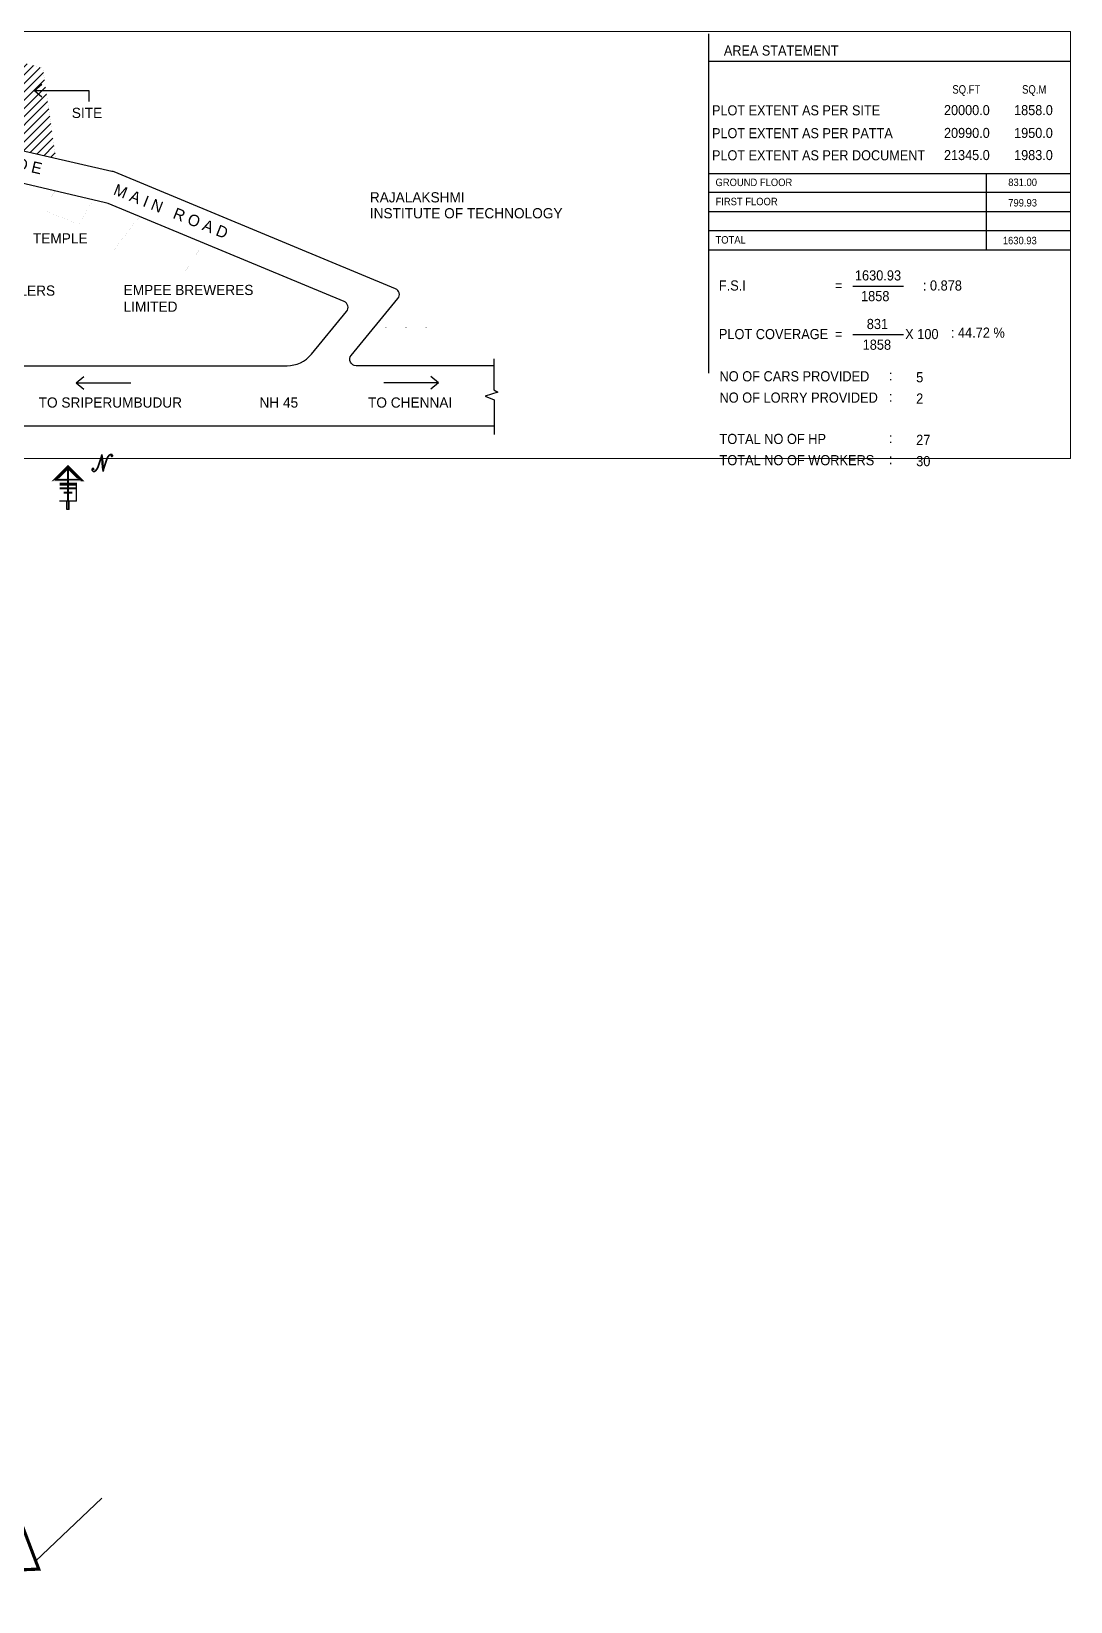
# Model space of a CAD drawing. Header units: metres. Extents: x 1422408 to 2267285, y 4015 to 80428.
# Drawn here: x 2267079.28 to 2267112.24, y 4031.48 to 4081.28 of the extents above; entities that cross this region are included whole.
import ezdxf
from ezdxf.enums import TextEntityAlignment as Align

# ---------------------------------------------------------------- set-up
doc = ezdxf.new("R2010")
doc.units = ezdxf.units.M
doc.header["$LTSCALE"] = 3.5
doc.header["$MEASUREMENT"] = 0
doc.layers.get('0').update_dxf_attribs({"linetype": 'CONTINUOUS'})
for name, color, linetype in [('BOUNDARY', 7, 'CONTINUOUS'), ('DOOR', 8, 'CONTINUOUS'), ('ED', 30, 'CONTINUOUS'), ('fmb', 6, 'CONTINUOUS'), ('HAT', 15, 'CONTINUOUS'), ('ID', 3, 'CONTINUOUS'), ('TEXT1', 7, 'CONTINUOUS'), ('TITLE', 7, 'CONTINUOUS')]:
    doc.layers.add(name, color=color, linetype=linetype)
doc.layers.add('LOCATION_PLAN', color=7, linetype='CONTINUOUS', lineweight=0)
doc.styles.add('A', font='arial.ttf', dxfattribs={"width": 0.9, "height": 7.5})
doc.styles.add('DM', font='arial.ttf', dxfattribs={"width": 0.7, "height": 200})
doc.styles.add('J2', font='swissel.ttf', dxfattribs={"height": 4.75})
doc.styles.add('SCRIPTC', font='scriptc_.ttf', dxfattribs={"height": 48})

msp = doc.modelspace()

# ---------------------------------------------------------------- hatches: boundary and pattern name
at = {"layer": 'HAT', "ltscale": 400}
h = msp.add_hatch(dxfattribs=at)
h.set_pattern_fill('ANSI31', color=256, scale=1.5, style=0)
h.set_pattern_definition([(45, (2265519.663, 3972.024), (-0.132582521, 0.132582521), [])])
h.paths.add_polyline_path([(2267079.30199, 4077.41748), (2267080.05299, 4077.24239), (2267079.85454, 4078.61784), (2267079.73867, 4079.4274), (2267079.6395, 4080.10883), (2267078.78677, 4080.35435), (2267078.0969, 4080.54751), (2267078.09981, 4080.56646), (2267077.85994, 4080.59453), (2267077.86247, 4080.6316), (2267077.12799, 4080.69097), (2267077.12792, 4080.6949), (2267077.06413, 4080.69374), (2267077.16797, 4080.00026), (2267077.28215, 4079.22716), (2267077.48368, 4077.83246), (2267077.95515, 4077.72385), (2267078.62474, 4077.56968)])

# ---------------------------------------------------------------- linework, layer by layer
for p, q in [((2267080.03591, 4067.05215), (2267080.43975, 4067.45599)), ((2267080.43975, 4067.45599), (2267080.84359, 4067.05215)), ((2267080.03591, 4067.05215), (2267080.43975, 4067.05215)), ((2267080.84359, 4067.05215), (2267080.03591, 4067.05215)), ((2267080.43975, 4067.05215), (2267080.43975, 4066.10985))]:
    msp.add_line(p, q)
at = {"color": 1}
for p, q in [((2267080.70898, 4066.37908), (2267080.70898, 4066.95587)), ((2267080.70898, 4066.37908), (2267080.17052, 4066.37908)), ((2267080.4061, 4066.10985), (2267080.4061, 4066.37908)), ((2267080.4734, 4066.10985), (2267080.4734, 4066.37908)), ((2267080.4734, 4066.10985), (2267080.4061, 4066.10985))]:
    msp.add_line(p, q, dxfattribs=at)
at = {"const_width": 0.06731}
msp.add_lwpolyline([(2267080.43975, 4066.37908), (2267080.43975, 4067.45519)], dxfattribs=at)
for points in [[(2267079.91404, 4067.00167), (2267080.15778, 4067.10263), (2267080.43975, 4067.52738), (2267080.43975, 4067.3846)], [(2267080.43975, 4067.52738), (2267080.43975, 4067.3846), (2267080.96546, 4067.00167), (2267080.72172, 4067.10263)], [(2267080.84359, 4067.00167), (2267080.84359, 4067.10263), (2267079.91404, 4067.00167), (2267080.15778, 4067.10263)], [(2267080.17052, 4066.86705), (2267080.17052, 4066.96801), (2267080.17052, 4066.86705), (2267080.17052, 4066.96801)], [(2267080.70898, 4066.86705), (2267080.70898, 4066.96801), (2267080.17052, 4066.86705), (2267080.17052, 4066.96801)], [(2267080.17052, 4066.74926), (2267080.17052, 4066.81657), (2267080.17052, 4066.74926), (2267080.17052, 4066.81657)], [(2267080.70898, 4066.74926), (2267080.70898, 4066.81657), (2267080.17052, 4066.74926), (2267080.17052, 4066.81657)], [(2267080.30514, 4066.61465), (2267080.30514, 4066.68196), (2267080.30514, 4066.61465), (2267080.30514, 4066.68196)], [(2267080.57436, 4066.61465), (2267080.57436, 4066.68196), (2267080.30514, 4066.61465), (2267080.30514, 4066.68196)], [(2267080.96546, 4067.00167), (2267080.72172, 4067.10263), (2267080.84359, 4067.00167), (2267080.84359, 4067.10263)]]:
    msp.add_trace(points)
at = {"color": 1}
msp.add_trace([(2267080.17052, 4066.37908), (2267080.17052, 4066.91753), (2267080.17052, 4066.37908), (2267080.17052, 4066.91753)], dxfattribs=at)
at = {"layer": 'BOUNDARY'}
msp.add_line((2267079.40738, 4032.75428), (2267081.512, 4034.75428), dxfattribs=at)
at = {"layer": 'BOUNDARY', "const_width": 0.000937}
for points in [[(2267079.30199, 4077.41748), (2267080.05299, 4077.24239), (2267079.85454, 4078.61784), (2267079.73867, 4079.4274), (2267079.6395, 4080.10883), (2267078.78677, 4080.35435), (2267078.0969, 4080.54751), (2267078.09981, 4080.56646), (2267077.85994, 4080.59453), (2267077.86247, 4080.6316), (2267077.12799, 4080.69097), (2267077.12792, 4080.6949), (2267077.06413, 4080.69374), (2267077.16797, 4080.00026), (2267077.28215, 4079.22716), (2267077.48368, 4077.83246), (2267077.95515, 4077.72385), (2267078.62474, 4077.56968), (2267079.30199, 4077.41748)], [(2267089.80461, 4073.5401), (2267089.80461, 4074.9663), (2267092.14013, 4074.9663), (2267092.14013, 4071.86937), (2267090.16256, 4071.9021)]]:
    msp.add_lwpolyline(points, dxfattribs=at)
for points in [[(2267080.02879, 4076.21122), (2267079.64056, 4075.62679), (2267080.78548, 4075.14278), (2267081.22895, 4075.92881)], [(2267082.70436, 4075.4051), (2267081.89548, 4074.35019), (2267083.93687, 4073.33031), (2267084.74667, 4074.55722)]]:
    msp.add_lwpolyline(points, close=True, dxfattribs=at)
at = {"layer": 'DOOR'}
for p, q in [((2267105.34026, 4073.20071), (2267106.94112, 4073.20071)), ((2267105.34026, 4071.65965), (2267106.94112, 4071.65965))]:
    msp.add_line(p, q, dxfattribs=at)
at = {"layer": 'ED'}
for p, q in [((2267100.75623, 4076.77244), (2267112.24331, 4076.77244)), ((2267109.56969, 4076.77244), (2267109.56969, 4074.35023)), ((2267100.75623, 4076.17521), (2267112.24331, 4076.17521)), ((2267100.75623, 4075.56688), (2267112.24331, 4075.56688)), ((2267100.75623, 4074.95856), (2267112.24331, 4074.95856)), ((2267100.75623, 4074.35023), (2267112.24331, 4074.35023))]:
    msp.add_line(p, q, dxfattribs=at)
at = {"layer": 'fmb', "color": 1, "ltscale": 400, "const_width": 0.1}
msp.add_lwpolyline([(2267063.08779, 4075.671), (2267035.51572, 4076.86643), (2267035.25673, 4078.44533), (2267016.61964, 4076.11141), (2267031.92756, 4032.43603), (2267055.41225, 4031.5265), (2267079.51104, 4032.50707)], close=True, dxfattribs=at)
at = {"layer": 'ID', "ltscale": 400}
for p, q in [((2267081.10162, 4079.39853), (2267081.10162, 4079.05251)), ((2267078.04683, 4068.76512), (2267093.96047, 4068.76512))]:
    msp.add_line(p, q, dxfattribs=at)
for points in [[(2267079.37077, 4079.39853), (2267079.61153, 4079.60008)], [(2267079.37077, 4079.39853), (2267081.10162, 4079.39853)], [(2267079.37077, 4079.39853), (2267079.61153, 4079.19697)], [(2267093.94265, 4070.88799), (2267093.94265, 4069.91097), (2267094.0725, 4069.83149), (2267093.6692, 4069.70462), (2267093.96047, 4069.59269), (2267093.96047, 4068.49569)], [(2267080.69644, 4070.13382), (2267080.93719, 4070.33538)], [(2267092.19136, 4070.13382), (2267091.9506, 4070.33538)], [(2267080.69644, 4070.13382), (2267082.42728, 4070.13382)], [(2267080.69644, 4070.13382), (2267080.93719, 4069.93227)], [(2267092.19136, 4070.13382), (2267090.46051, 4070.13382)], [(2267092.19136, 4070.13382), (2267091.9506, 4069.93227)]]:
    msp.add_lwpolyline(points, dxfattribs=at)
for points in [[(2267093.94265, 4070.67283), (2267089.57587, 4070.67283, -0.63341117), (2267089.42132, 4070.99978), (2267090.9038, 4072.80442, 0.5032544), (2267090.82594, 4073.11608), (2267081.90686, 4076.81895, 0.0986958), (2267081.83017, 4076.83424), (2267073.49444, 4078.74864)], [(2267078.02901, 4070.67283), (2267087.38591, 4070.67283, 0.22443144), (2267088.15862, 4071.03807), (2267089.27551, 4072.39767, 0.5032544), (2267089.19765, 4072.70933), (2267081.70753, 4075.81895, 0.0986958), (2267081.63084, 4075.83424), (2267075.77761, 4077.21157, 0.48364223), (2267075.5318, 4077.01689), (2267075.5318, 4072.12587)]]:
    msp.add_lwpolyline(points, format="xyb", dxfattribs=at)
at = {"layer": 'LOCATION_PLAN'}
msp.add_lwpolyline([(2267072.399, 4067.729), (2267112.24331, 4067.729), (2267112.24331, 4081.27654), (2267072.399, 4081.27654)], close=True, dxfattribs=at)
at = {"layer": 'TITLE', "color": 0}
for p, q in [((2267100.75623, 4081.19773), (2267100.75623, 4070.43245)), ((2267100.75623, 4080.33382), (2267112.24331, 4080.33382))]:
    msp.add_line(p, q, dxfattribs=at)

# ---------------------------------------------------------------- texts
at = {"style": 'SCRIPTC'}
msp.add_text('N', height=0.53846, dxfattribs=at).set_placement((2267081.52001, 4067.32285), align=Align.CENTER)
at = {"layer": 'DOOR', "style": 'DM', "width": 0.9}
for s, height, p in [('AREA STATEMENT', 0.3193861, (2267101.24439, 4080.51078)), ('PLOT EXTENT AS PER SITE', 0.3193861, (2267100.86862, 4078.61315)), ('20000.0', 0.319386, (2267108.2271, 4078.62063)), ('1858.0 ', 0.319386, (2267110.45128, 4078.62063)), ('PLOT EXTENT AS PER PATTA', 0.3193861, (2267100.86862, 4077.88982)), ('20990.0', 0.319386, (2267108.2271, 4077.89731)), ('1950.0', 0.319386, (2267110.45128, 4077.89731)), ('PLOT EXTENT AS PER DOCUMENT', 0.3193861, (2267100.86862, 4077.18747)), ('21345.0', 0.319386, (2267108.2271, 4077.19495)), ('1983.0', 0.319386, (2267110.45128, 4077.19495)), ('GROUND FLOOR', 0.2370757, (2267100.9796, 4076.37054)), ('831.00', 0.237076, (2267110.26526, 4076.37205)), ('FIRST FLOOR ', 0.2370757, (2267100.9796, 4075.76335)), ('799.93', 0.237076, (2267110.26526, 4075.72298)), ('TOTAL', 0.237076, (2267100.9796, 4074.54669)), ('1630.93', 0.237076, (2267110.09279, 4074.52574)), ('1630.93', 0.32248, (2267105.40044, 4073.3771)), ('F.S.I ', 0.32248, (2267101.08531, 4073.05717)), ('=', 0.32248, (2267104.7672, 4073.05717)), (': 0.878', 0.32248, (2267107.55587, 4073.05717)), ('1858', 0.32248, (2267105.59485, 4072.72002)), ('831', 0.32248, (2267105.77803, 4071.83604)), ('PLOT COVERAGE', 0.3224797, (2267101.08531, 4071.51611)), ('=', 0.32248, (2267104.7672, 4071.51611)), ('X 100', 0.32248, (2267106.99488, 4071.51611)), (': 44.72 %%%', 0.3224797, (2267108.44335, 4071.56133)), ('1858', 0.32248, (2267105.64679, 4071.17897)), ('NO OF CARS PROVIDED', 0.3224797, (2267101.10558, 4070.17703)), (':', 0.32248, (2267106.47874, 4070.20682)), ('5', 0.32248, (2267107.34436, 4070.14647)), ('NO OF LORRY PROVIDED', 0.3224797, (2267101.10558, 4069.50142)), (':', 0.32248, (2267106.47874, 4069.53121)), ('2', 0.32248, (2267107.34436, 4069.47086)), ('TOTAL NO OF HP', 0.3224797, (2267101.10558, 4068.19023)), (':', 0.32248, (2267106.47874, 4068.22001)), ('27', 0.32248, (2267107.34436, 4068.15967)), ('TOTAL NO OF WORKERS', 0.3224797, (2267101.10558, 4067.51708)), (':', 0.32248, (2267106.47874, 4067.54686)), ('30', 0.32248, (2267107.34436, 4067.48652))]:
    msp.add_text(s, height=height, dxfattribs=at).set_placement(p)
at = {"layer": 'TEXT1', "style": 'J2', "width": 0.96}
for s, p in [('SITE', (2267080.55927, 4078.53079)), ('RAJALAKSHMI', (2267090.01258, 4075.85287)), ('INSTITUTE OF TECHNOLOGY', (2267090.01258, 4075.34808)), ('TEMPLE', (2267079.32528, 4074.54999)), ('DELLER COUPLERS', (2267075.83981, 4072.89454)), ('EMPEE BREWERES', (2267082.20299, 4072.91476)), ('LIMITED', (2267082.20299, 4072.3855)), ('TO SRIPERUMBUDUR', (2267079.50699, 4069.3446)), ('NH 45', (2267086.51127, 4069.3446)), ('TO CHENNAI', (2267089.95488, 4069.3446))]:
    msp.add_text(s, height=0.323074, dxfattribs=at).set_placement(p)
for s, rotation, p in [('9.0   M   W I D E  ', 346.670208, (2267076.08481, 4077.56303)), ('M A I N   R O A D ', 338.244244, (2267081.85197, 4076.11562))]:
    msp.add_text(s, height=0.3634582, rotation=rotation, dxfattribs=at).set_placement(p)
at = {"layer": 'TITLE', "color": 3, "style": 'A', "width": 0.8}
for s, p in [('SQ.FT', (2267108.49196, 4079.30205)), ('SQ.M', (2267110.70336, 4079.30205))]:
    msp.add_text(s, height=0.269228, dxfattribs=at).set_placement(p)

doc.saveas('drawing.dxf')
